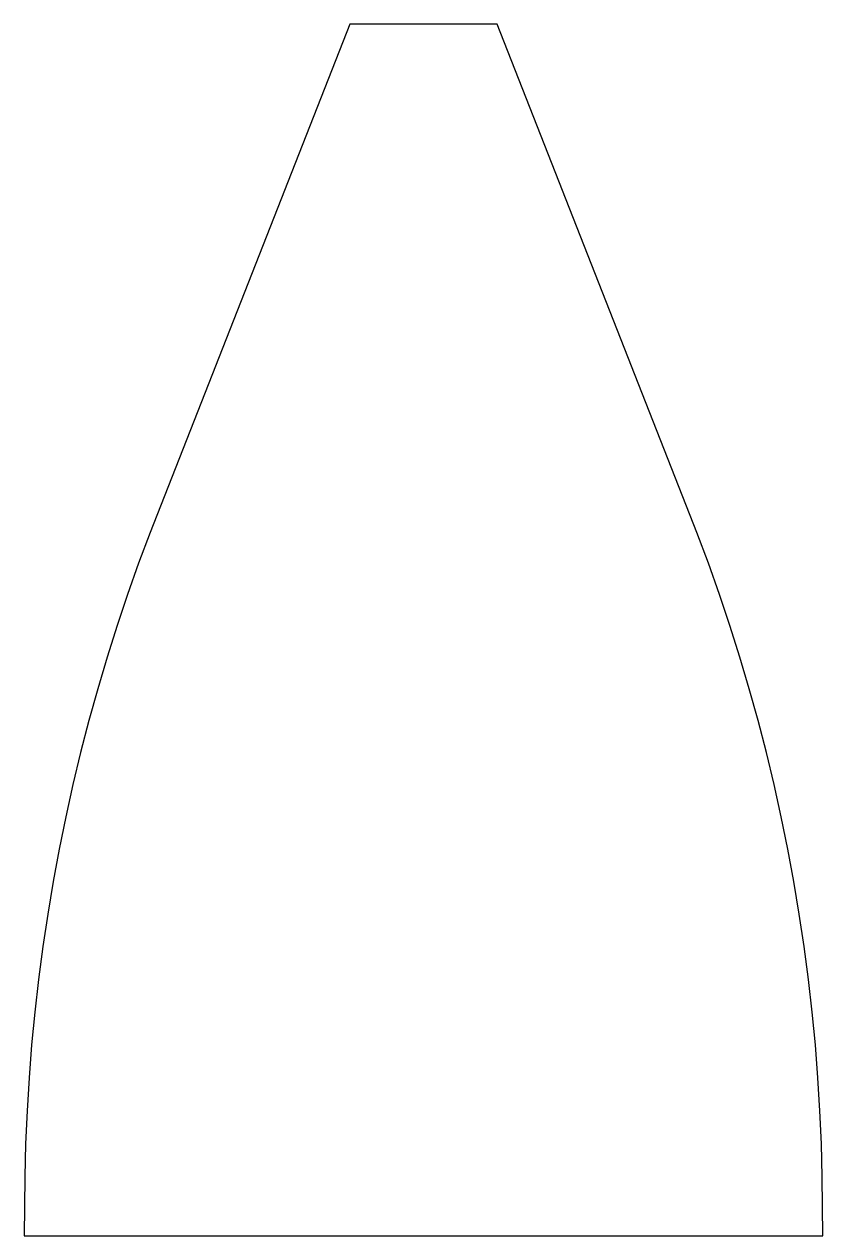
# Model space of a CAD drawing. Extents: x -107 to 107, y 0 to 325.
import ezdxf

# ---------------------------------------------------------------- set-up
doc = ezdxf.new("R2010")
doc.units = 0
doc.layers.get('0').update_dxf_attribs({"linetype": 'CONTINUOUS'})

msp = doc.modelspace()

# ---------------------------------------------------------------- linework, layer by layer
msp.add_lwpolyline([(106.923, 15.8484), (106.691, 24.6941), (106.305, 33.5343), (105.765, 42.3666), (105.071, 51.188), (104.223, 59.996), (103.221, 68.7878), (102.066, 77.5608), (100.758, 86.3123), (99.2978, 95.0397), (97.6852, 103.74), (95.9211, 112.411), (94.0059, 121.05), (91.9402, 129.654), (89.7247, 138.221), (87.3599, 146.748), (84.8468, 155.233), (82.1859, 163.672), (79.3782, 172.063), (76.4244, 180.404), (73.3266, 188.69), (19.7706, 325), (-19.7706, 325), (-73.3266, 188.69), (-76.4244, 180.404), (-79.3782, 172.063), (-82.1859, 163.672), (-84.8468, 155.233), (-87.3599, 146.748), (-89.7247, 138.221), (-91.9402, 129.654), (-94.0059, 121.05), (-95.9211, 112.411), (-97.6852, 103.74), (-99.2978, 95.0397), (-100.758, 86.3123), (-102.066, 77.5608), (-103.221, 68.7878), (-104.223, 59.996), (-105.071, 51.188), (-105.765, 42.3666), (-106.305, 33.5343), (-106.691, 24.6941), (-106.923, 15.8484), (-107.061, 0), (107.061, 0)], close=True)

doc.saveas('drawing.dxf')
